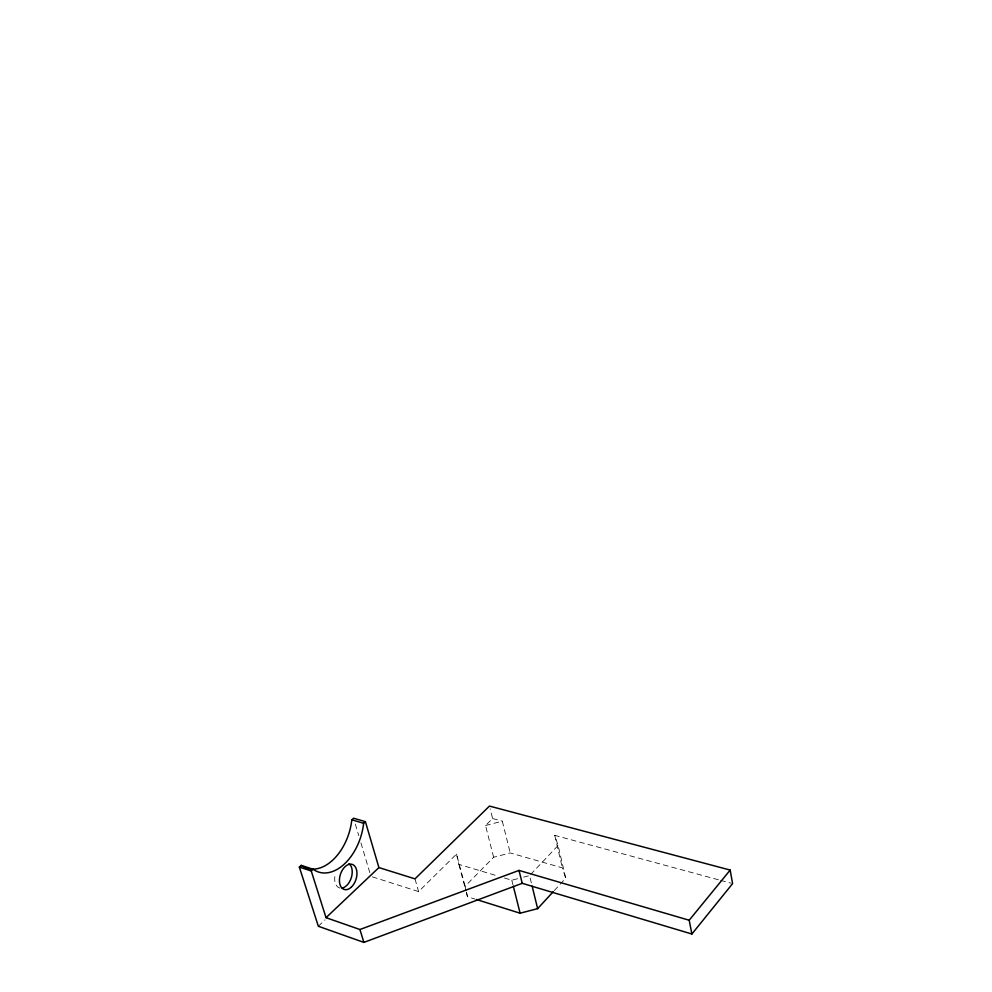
<?xml version="1.0" encoding="UTF-8"?>
<svg xmlns="http://www.w3.org/2000/svg" width="992" height="992" viewBox="0 0 992 992"><rect width="100%" height="100%" fill="white"/><g stroke="black" fill="none" stroke-linecap="round" stroke-linejoin="round"><path stroke-width="0.74" stroke-dasharray="4.96 3.72" d="M554.28 890.593L565.725 878.193L558.099 845.482L554.764 835.351L719.138 879.966M530.608 874.485L558.099 845.482M466.128 890.729L465.099 886.24L493.632 857.262L510.235 852.946L562.352 867.851L565.725 878.193M493.632 857.262L485.534 825.518L492.615 818.524L490.172 808.84M372.36 876.854L418.599 891.585L456.518 854.112L465.099 886.24M318.333 926.255L325.041 919.894M504.457 878.007L511.81 880.214L517.725 878.676M523.64 877.139L529.542 875.589L531.749 884.604M485.534 825.518L502.312 821.165L510.235 852.946M720.626 880.375L731.092 883.215M492.615 818.524L502.312 821.165M456.518 854.112L458.862 864.379L497.104 875.812M466.327 892.304L467.505 896.718L474.808 899.012M355.31 824.042L358.782 835.673M360.952 842.94L370.053 873.481M414.991 878.862L418.599 891.585M458.862 864.379L465.93 890.841M511.81 880.214L512.951 884.715M554.764 835.351L562.352 867.851M466.476 892.23L467.505 896.718M339.921 888.038A13.144 8.196 -72.2 0 1 335.445 873.555"/><path stroke-width="1.49" d="M365.403 821.661L363.642 823.273A46.649 29.772 -73.1 0 1 313.125 869.252L301.233 865.396L299.348 867.095L318.333 926.255L363.878 942.4L522.214 883.314L691.883 934.018L732.58 883.624L730.174 870.071L489.465 806.074L414.991 878.862L378.907 867.578L365.403 821.661L353.574 818.214L351.813 819.814A46.351 29.847 -73 0 1 309.69 868.905M691.883 934.018L689.192 920.241L730.174 870.071M476.272 899.471L520.106 913.21L537.639 908.647L553.238 891.721M299.348 867.095L311.24 870.964L326.033 917.674L378.907 867.578M311.24 870.964L313.125 869.252M326.033 917.674L359.935 929.516L519.014 870.406L689.192 920.241M351.813 819.814L363.642 823.273M359.935 929.516L363.878 942.4M513.323 886.203L520.106 913.21M519.014 870.406L522.214 883.314M532.121 886.104L537.639 908.647M349.023 863.697A13.144 8.196 -72.2 0 1 351.466 877.213A13.144 8.196 -72.2 0 1 342.116 888.063M308.413 868.657A46.351 29.847 -73 0 1 301.233 865.384M351.267 887.208A13.169 8.196 -72.3 0 0 353.76 865.185A13.169 8.196 -72.3 0 0 339.537 878.366A13.169 8.196 -72.3 0 0 351.267 887.208"/></g></svg>
